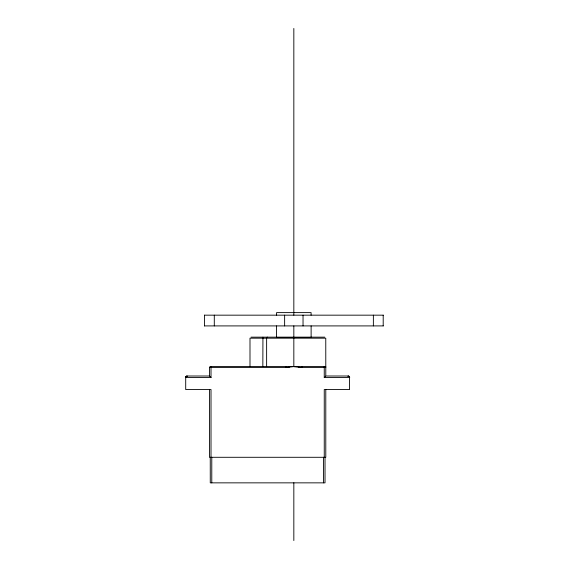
<?xml version="1.0" encoding="UTF-8"?>
<svg xmlns="http://www.w3.org/2000/svg" width="569" height="569" viewBox="0 0 569 569"><rect width="100%" height="100%" fill="white"/><g stroke="black" fill="none" stroke-linecap="round" stroke-linejoin="round"><path stroke-width="0.85" d="M262.935 337.168L262.842 366.55M324.252 366.578L324.252 377.539L325.632 376.159M293.334 366.642L301.342 367.567L325.767 367.574A1.024 1.024 0 0 0 324.764 366.55M292.836 366.728L285.944 367.574L209.499 367.574L209.477 376.009L187.244 376.009A1.536 1.536 0 0 0 185.707 377.539L185.707 389.559L211.014 389.559L211.014 457.291M289.223 367.311L288.846 367.361A27.013 27.013 0 0 1 286.321 367.574L285.816 367.574L285.816 366.578M204.378 315.169L383.293 315.169M204.378 325.909L383.293 325.909M251.021 337.154L324.743 337.154M276.463 337.41L311.2 337.41M324.252 457.291L324.252 389.559L349.558 389.559L349.558 377.539A1.536 1.536 0 0 0 348.022 376.009L325.788 376.009L325.788 366.55L210.537 366.55A1.024 1.024 0 0 0 209.477 367.574M185.707 377.539L211.014 377.539L211.014 366.578M324.252 377.539L349.558 377.539M298.32 367.297L298.825 367.361A27.796 27.796 0 0 0 301.086 367.56L301.855 367.574L301.855 366.578M209.577 376.102L211.014 377.539M325.788 366.55L325.767 338.178L249.997 338.178L249.997 366.55M383.2 315.169L383.2 325.909M373.371 315.169L373.371 325.909M325.788 389.559L325.788 457.291L209.499 457.291L209.477 389.559M325.02 457.291L325.02 482.853L210.267 482.853L210.246 457.291M323.484 457.291L323.484 482.853M311.087 315.169L311.087 312.616L276.591 312.616L276.577 315.169M311.122 325.909L311.122 337.41M303.035 315.169L303.035 325.909M293.832 28.45L293.832 315.169M293.832 325.909L293.832 366.55M293.832 482.761L293.832 540.55M284.628 315.169L284.628 325.909M276.548 325.909L276.548 337.41M266.626 366.55L266.626 338.178A1.024 0.868 -90 0 1 267.494 337.154M214.293 315.169L214.293 325.909M211.782 457.291L211.782 482.853M204.47 315.169L204.47 325.909M187.215 376.194A2.041 1.444 -89.9 0 0 185.572 377.467A2.041 1.444 89.9 0 1 187.215 376.201M349.693 377.467A2.041 1.444 90 0 0 348.05 376.194A2.041 1.444 -90 0 1 349.693 377.467"/></g></svg>
